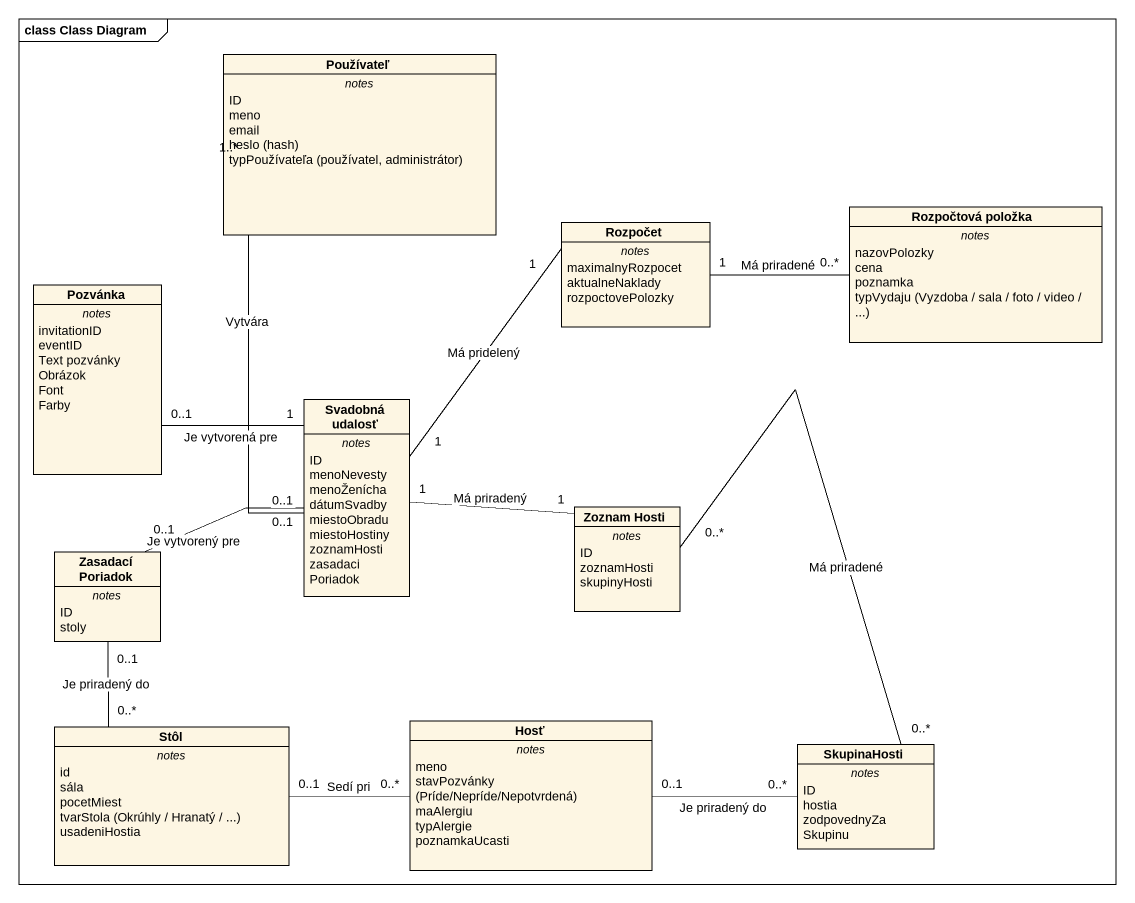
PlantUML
@startuml
mainframe class Class Diagram
hide circle
hide empty members
class Používateľ {
  -- notes --
  ID
  meno
  email
  {field} heslo (hash)
  {field} typPoužívateľa (používatel, administrátor)
}
class Rozpočet {
  -- notes --
  maximalnyRozpocet
  aktualneNaklady
  rozpoctovePolozky
}
class "Rozpočtová položka" as Rozpočtová_položka {
  -- notes --
  nazovPolozky
  cena
  poznamka
  {field} typVydaju (Vyzdoba / sala / foto / video / ...)
}
class Pozvánka {
  -- notes --
  invitationID
  eventID
  Text pozvánky
  Obrázok
  Font
  Farby
}
class "Svadobná udalosť" as Svadobná_udalosť {
  -- notes --
  ID
  menoNevesty
  menoŽenícha
  dátumSvadby
  miestoObradu
  miestoHostiny
  zoznamHosti
  zasadaciPoriadok
}
class "Zasadací Poriadok" as Zasadací_Poriadok {
  -- notes --
  ID
  stoly
}
class "Zoznam Hosti" as Zoznam_Hosti {
  -- notes --
  ID
  zoznamHosti
  skupinyHosti
}
class Stôl {
  -- notes --
  id
  sála
  pocetMiest
  {field} tvarStola (Okrúhly / Hranatý / ...)
  usadeniHostia
}
class Hosť {
  -- notes --
  meno
  {field} stavPozvánky (Príde/Nepríde/Nepotvrdená)
  maAlergiu
  typAlergie
  poznamkaUcasti
}
class SkupinaHosti {
  -- notes --
  ID
  hostia
  zodpovednyZaSkupinu
}
Používateľ "1..*" -- "0..1" Svadobná_udalosť : Vytvára
Rozpočet "1" -right- "0..*" Rozpočtová_položka : Má priradené
Rozpočet "1" -- "1" Svadobná_udalosť : Má pridelený
Svadobná_udalosť "1" -left- "0..1" Pozvánka : Je vytvorená pre
Svadobná_udalosť "0..1" -left- "0..1" Zasadací_Poriadok : Je vytvorený pre
Svadobná_udalosť "1" -right- "1" Zoznam_Hosti : Má priradený
Zasadací_Poriadok "0..1" -- "0..*" Stôl : Je priradený do
Zoznam_Hosti "0..*" -- "0..*" SkupinaHosti : Má priradené
Stôl "0..1" -right- "0..*" Hosť : Sedí pri
SkupinaHosti "0..*" -left- "0..1" Hosť : Je priradený do
@enduml
